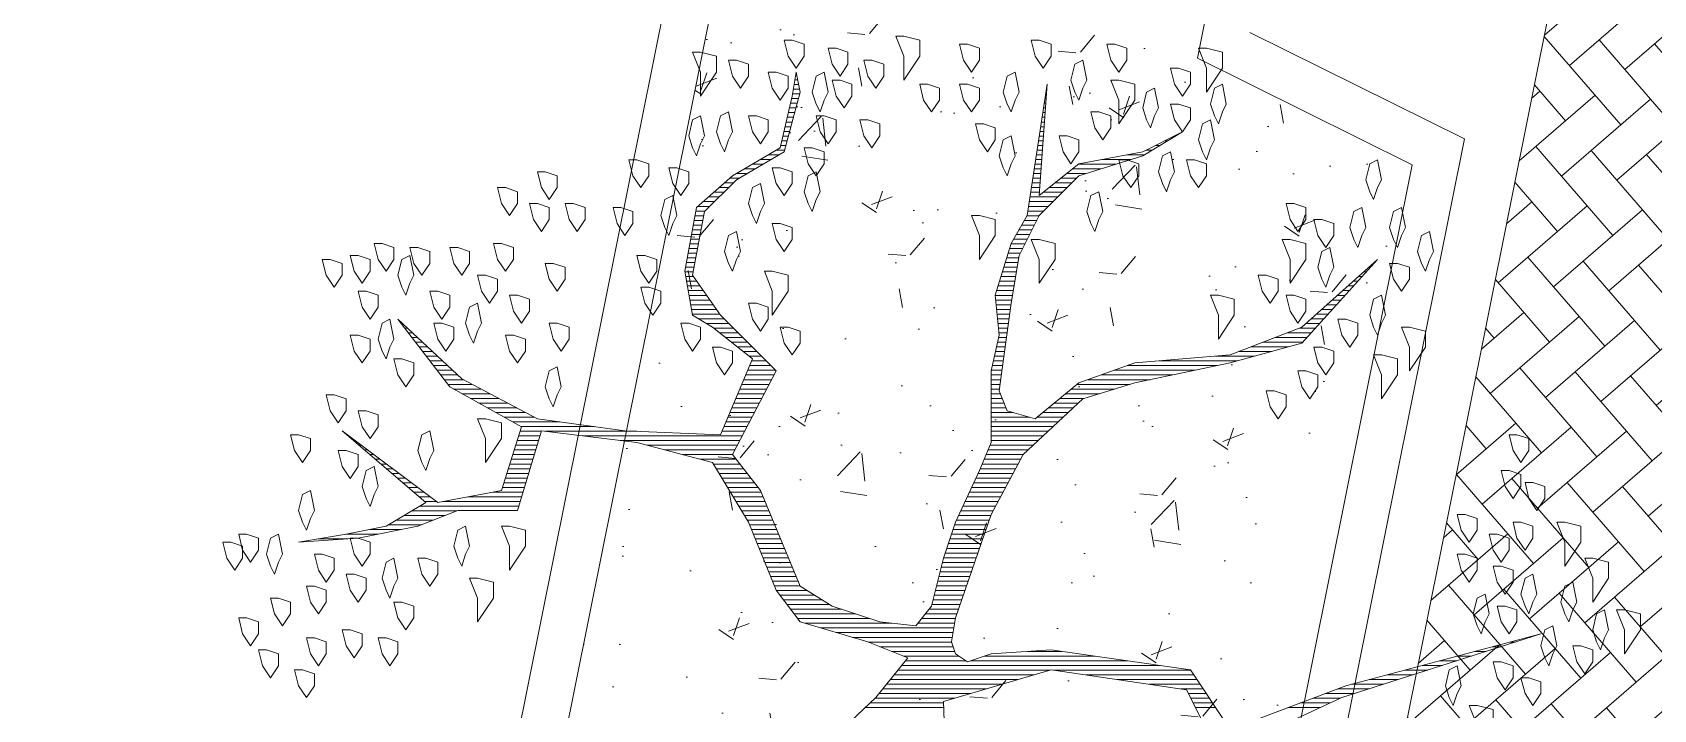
# Model space of a CAD drawing. Header units: metres. Extents: x 12093 to 20303, y 514 to 1412.
# Drawn here: x 19828.246 to 19832.446, y 710.165 to 711.918 of the extents above; entities that cross this region are included whole.
import ezdxf

# ---------------------------------------------------------------- set-up
doc = ezdxf.new("R2010")
doc.units = ezdxf.units.M
doc.layers.get('0').update_dxf_attribs({"lineweight": 13})
for name, color, linetype, lineweight in [('0-JARDI', 72, 'Continuous', 13), ('ARBOLES', 52, 'Continuous', 13), ('grass', 64, 'Continuous', 13), ('MANZANAS-ORIGINALES', 147, 'Continuous', 9), ('text.-piso', 35, 'Continuous', 5), ('VEREDAS', 251, 'Continuous', 18)]:
    doc.layers.add(name, color=color, linetype=linetype, lineweight=lineweight)
pattern_1 = [(50, (0, 0), (0.546554007, -0.047817257), [0.05715, -0.62865]), (355, (0, 0), (-0.105728478, 0.573169929), [0.04572, -0.50292]), (100.451, (0.04555, -0.004), (0.440827505, 0.525350063), [0.04857, -0.53427]), (46.1842, (0, 0.1524), (0.813237123, -0.126126984), [0.085725, -0.942975]), (96.6356, (0.0678, 0.1419), (0.712212703, 0.742276668), [0.072855, -0.801405]), (351.184, (0, 0.1524), (0.712213817, 0.742275354), [0.06858, -0.75438]), (21, (0.0762, 0.1143), (0.45484464, -0.306796556), [0.05715, -0.62865]), (326, (0.0762, 0.1143), (0.185406085, 0.552563898), [0.04572, -0.50292]), (71.4514, (0.1141, 0.08873), (0.640249472, 0.245768573), [0.04857, -0.53427]), (37.5, (0, 0), (0.0092658098, 0.2536651166), [0, -0.496824, 0, -0.51054, 0, -0.504825]), (7.5, (0, 0), (0.2004589875, 0.3005417245), [0, -0.291084, 0, -0.485394, 0, -0.192405]), (327.5, (-0.16993, 0), (0.4067717855, -0.017186232), [0, -0.1905, 0, -0.59436, 0, -0.78867]), (317.5, (-0.24613, 0), (0.444387544, 0.076279473), [0, -0.24765, 0, -0.394716, 0, -0.56007])]

# ---------------------------------------------------------------- blocks, each defined once
blk = doc.blocks.new('*X7')
at = {"color": 0}
for p, q in [((16.8781, 16.59), (16.9423, 16.59)), ((16.8996, 16.6), (16.9686, 16.6)), ((17.1231, 16.6), (17.1663, 16.6)), ((17.1297, 16.59), (17.1713, 16.59)), ((17.7037, 16.6), (17.8712, 16.6)), ((17.7041, 16.59), (17.8606, 16.59)), ((16.764, 16.55), (16.8332, 16.55)), ((16.7953, 16.56), (16.8632, 16.56)), ((16.8265, 16.57), (16.8895, 16.57)), ((16.8565, 16.58), (16.9159, 16.58)), ((17.1364, 16.58), (17.1763, 16.58)), ((17.1431, 16.57), (17.1813, 16.57)), ((17.1497, 16.56), (17.1971, 16.56)), ((17.1564, 16.55), (17.2651, 16.55)), ((17.5785, 16.55), (17.8258, 16.55)), ((17.6123, 16.56), (17.8338, 16.56)), ((17.646, 16.57), (17.8418, 16.57)), ((17.6798, 16.58), (17.8501, 16.58)), ((16.6703, 16.52), (16.7201, 16.52)), ((16.7015, 16.53), (16.7578, 16.53)), ((16.7328, 16.54), (16.7955, 16.54)), ((17.163, 16.54), (17.3331, 16.54)), ((17.1697, 16.53), (17.401, 16.53)), ((17.1764, 16.52), (17.469, 16.52)), ((17.4773, 16.52), (17.8018, 16.52)), ((17.511, 16.53), (17.8098, 16.53)), ((17.5448, 16.54), (17.8178, 16.54)), ((16.5453, 16.48), (16.5693, 16.48)), ((16.5765, 16.49), (16.607, 16.49)), ((16.6078, 16.5), (16.6447, 16.5)), ((16.639, 16.51), (16.6824, 16.51)), ((17.2412, 16.51), (17.7938, 16.51)), ((17.3112, 16.5), (17.6466, 16.5)), ((17.3812, 16.49), (17.6166, 16.49)), ((17.4512, 16.48), (17.5245, 16.48)), ((17.6564, 16.5), (17.7858, 16.5)), ((17.6714, 16.49), (17.7899, 16.49)), ((17.6804, 16.48), (17.8149, 16.48)), ((16.4515, 16.45), (16.4563, 16.45)), ((16.4828, 16.46), (16.494, 16.46)), ((16.514, 16.47), (16.5317, 16.47)), ((17.6837, 16.47), (17.8399, 16.47)), ((17.6855, 16.45), (17.8986, 16.45)), ((17.687, 16.46), (17.8649, 16.46)), ((17.6789, 16.41), (17.7512, 16.41)), ((17.6805, 16.42), (17.7592, 16.42)), ((17.6822, 16.43), (17.9666, 16.43)), ((17.6839, 16.44), (17.9326, 16.44)), ((17.8145, 16.42), (18.0006, 16.42)), ((17.8617, 16.41), (18.0157, 16.41)), ((17.6687, 16.38), (17.7289, 16.38)), ((17.6722, 16.39), (17.7352, 16.39)), ((17.6757, 16.4), (17.7432, 16.4)), ((17.8916, 16.4), (18.0232, 16.4)), ((17.9216, 16.39), (18.0307, 16.39)), ((17.9473, 16.38), (18.0382, 16.38)), ((17.6549, 16.34), (17.7189, 16.34)), ((17.6584, 16.35), (17.7214, 16.35)), ((17.6618, 16.36), (17.7239, 16.36)), ((17.6653, 16.37), (17.7264, 16.37)), ((17.9633, 16.37), (18.0457, 16.37)), ((17.9793, 16.36), (18.0532, 16.36)), ((17.9953, 16.35), (18.0607, 16.35)), ((18.0106, 16.34), (18.0651, 16.34)), ((17.6445, 16.31), (17.7114, 16.31)), ((17.648, 16.32), (17.7139, 16.32)), ((17.6514, 16.33), (17.7164, 16.33)), ((18.0147, 16.33), (18.0692, 16.33)), ((18.0189, 16.32), (18.0733, 16.32)), ((18.0231, 16.31), (18.0774, 16.31)), ((17.6341, 16.28), (17.7038, 16.28)), ((17.6376, 16.29), (17.7064, 16.29)), ((17.6411, 16.3), (17.7089, 16.3)), ((18.0272, 16.3), (18.0816, 16.3)), ((18.0314, 16.29), (18.0857, 16.29)), ((18.0356, 16.28), (18.0898, 16.28)), ((17.6203, 16.24), (17.6905, 16.24)), ((17.6237, 16.25), (17.6938, 16.25)), ((17.6272, 16.26), (17.6971, 16.26)), ((17.6307, 16.27), (17.7005, 16.27)), ((18.0397, 16.27), (18.0939, 16.27)), ((18.0439, 16.26), (18.098, 16.26)), ((18.0481, 16.25), (18.1021, 16.25)), ((18.0522, 16.24), (18.1063, 16.24)), ((18.9759, 16.24), (19.0395, 16.24)), ((17.6099, 16.21), (17.6805, 16.21)), ((17.6134, 16.22), (17.6838, 16.22)), ((17.6168, 16.23), (17.6871, 16.23)), ((18.0564, 16.23), (18.1104, 16.23)), ((18.0606, 16.22), (18.1145, 16.22)), ((18.0647, 16.21), (18.1186, 16.21)), ((18.8191, 16.21), (18.8896, 16.21)), ((18.8615, 16.22), (18.9295, 16.22)), ((18.9115, 16.23), (18.9795, 16.23)), ((17.5928, 16.17), (17.6627, 16.17)), ((17.5981, 16.18), (17.6673, 16.18)), ((17.603, 16.19), (17.6719, 16.19)), ((17.6064, 16.2), (17.6766, 16.2)), ((18.0689, 16.2), (18.1236, 16.2)), ((18.0731, 16.19), (18.1296, 16.19)), ((18.0772, 16.18), (18.1356, 16.18)), ((18.0814, 16.17), (18.1416, 16.17)), ((18.6114, 16.17), (18.823, 16.17)), ((18.7441, 16.18), (18.8396, 16.18)), ((18.7691, 16.19), (18.8563, 16.19)), ((18.7941, 16.2), (18.873, 16.2)), ((17.5768, 16.14), (17.6489, 16.14)), ((17.5821, 16.15), (17.6535, 16.15)), ((17.5874, 16.16), (17.6581, 16.16)), ((18.0856, 16.16), (18.1476, 16.16)), ((18.0897, 16.15), (18.1536, 16.15)), ((18.0939, 16.14), (18.1596, 16.14)), ((18.6024, 16.14), (18.6667, 16.14)), ((18.6054, 16.15), (18.7201, 16.15)), ((18.6084, 16.16), (18.7734, 16.16)), ((18.7869, 16.16), (18.812, 16.16)), ((18.8002, 16.15), (18.8237, 16.15)), ((18.8135, 16.14), (18.8354, 16.14)), ((17.5554, 16.1), (17.6304, 16.1)), ((17.5608, 16.11), (17.635, 16.11)), ((17.5661, 16.12), (17.6396, 16.12)), ((17.5714, 16.13), (17.6443, 16.13)), ((18.1004, 16.13), (18.1656, 16.13)), ((18.1082, 16.12), (18.1716, 16.12)), ((18.116, 16.11), (18.1776, 16.11)), ((18.1237, 16.1), (18.1836, 16.1)), ((18.5904, 16.1), (18.6367, 16.1)), ((18.5934, 16.11), (18.6398, 16.11)), ((18.5964, 16.12), (18.6429, 16.12)), ((18.5994, 16.13), (18.6461, 16.13)), ((18.8269, 16.13), (18.847, 16.13)), ((18.8402, 16.12), (18.8587, 16.12)), ((18.8535, 16.11), (18.8704, 16.11)), ((18.8669, 16.1), (18.882, 16.1)), ((17.5394, 16.07), (17.6174, 16.07)), ((17.5448, 16.08), (17.6216, 16.08)), ((17.5501, 16.09), (17.6259, 16.09)), ((18.1315, 16.09), (18.1896, 16.09)), ((18.1393, 16.08), (18.1956, 16.08)), ((18.1471, 16.07), (18.2239, 16.07)), ((18.5814, 16.07), (18.6273, 16.07)), ((18.5844, 16.08), (18.6304, 16.08)), ((18.5874, 16.09), (18.6336, 16.09)), ((18.8802, 16.09), (18.8937, 16.09)), ((18.8935, 16.08), (18.9054, 16.08)), ((18.9069, 16.07), (18.917, 16.07)), ((17.502, 16.03), (17.6021, 16.03)), ((17.5127, 16.04), (17.6045, 16.04)), ((17.5234, 16.05), (17.6088, 16.05)), ((17.5341, 16.06), (17.6131, 16.06)), ((18.1392, 16.03), (18.3946, 16.03)), ((18.1444, 16.04), (18.3379, 16.04)), ((18.1497, 16.05), (18.2999, 16.05)), ((18.1549, 16.06), (18.2619, 16.06)), ((18.5694, 16.03), (18.6148, 16.03)), ((18.5724, 16.04), (18.6179, 16.04)), ((18.5754, 16.05), (18.6211, 16.05)), ((18.5784, 16.06), (18.6242, 16.06)), ((18.9202, 16.06), (18.9287, 16.06)), ((18.9335, 16.05), (18.9404, 16.05)), ((18.9469, 16.04), (18.952, 16.04)), ((18.9602, 16.03), (18.9637, 16.03)), ((17.4698, 16), (17.6021, 16)), ((17.4806, 16.01), (17.6021, 16.01)), ((17.4913, 16.02), (17.6021, 16.02)), ((18.1235, 16), (18.173, 16)), ((18.1287, 16.01), (18.1773, 16.01)), ((18.1339, 16.02), (18.4746, 16.02)), ((18.3591, 16.01), (18.5546, 16.01)), ((18.4501, 16), (18.6064, 16)), ((18.5634, 16.01), (18.6086, 16.01)), ((18.5664, 16.02), (18.6117, 16.02)), ((18.9735, 16.02), (18.9754, 16.02)), ((18.9869, 16.01), (18.987, 16.01)), ((17.427, 15.96), (17.4799, 15.96)), ((17.4377, 15.97), (17.4922, 15.97)), ((17.4484, 15.98), (17.5044, 15.98)), ((17.4591, 15.99), (17.6021, 15.99)), ((17.5206, 15.98), (17.6021, 15.98)), ((17.5556, 15.97), (17.6021, 15.97)), ((17.5707, 15.96), (17.6021, 15.96)), ((18.1025, 15.96), (18.1562, 15.96)), ((18.1077, 15.97), (18.1604, 15.97)), ((18.113, 15.98), (18.1646, 15.98)), ((18.1182, 15.99), (18.1688, 15.99)), ((18.5234, 15.99), (18.6244, 15.99)), ((18.5781, 15.98), (18.6424, 15.98)), ((18.5971, 15.97), (18.6604, 15.97)), ((18.6161, 15.96), (18.6784, 15.96)), ((17.3711, 15.93), (17.4433, 15.93)), ((17.4036, 15.94), (17.4555, 15.94)), ((17.4163, 15.95), (17.4677, 15.95)), ((17.5747, 15.95), (17.6021, 15.95)), ((17.5787, 15.94), (17.6021, 15.94)), ((17.5827, 15.93), (17.6021, 15.93)), ((18.0868, 15.93), (18.1436, 15.93)), ((18.092, 15.94), (18.1478, 15.94)), ((18.0973, 15.95), (18.152, 15.95)), ((18.6351, 15.95), (18.6964, 15.95)), ((18.6541, 15.94), (18.7144, 15.94)), ((18.6731, 15.93), (18.7324, 15.93)), ((17.2149, 15.89), (17.3677, 15.89)), ((17.2629, 15.9), (17.3957, 15.9)), ((17.3061, 15.91), (17.4188, 15.91)), ((17.3386, 15.92), (17.431, 15.92)), ((17.5805, 15.89), (17.6021, 15.89)), ((17.5819, 15.9), (17.6021, 15.9)), ((17.5832, 15.91), (17.6021, 15.91)), ((17.5846, 15.92), (17.6021, 15.92)), ((18.0658, 15.89), (18.1267, 15.89)), ((18.0711, 15.9), (18.1309, 15.9)), ((18.0763, 15.91), (18.1351, 15.91)), ((18.0816, 15.92), (18.1394, 15.92)), ((18.6921, 15.92), (18.7504, 15.92)), ((18.7111, 15.91), (18.7628, 15.91)), ((18.7301, 15.9), (18.7704, 15.9)), ((18.7421, 15.89), (18.7781, 15.89)), ((17.0761, 15.86), (17.2435, 15.86)), ((17.1189, 15.87), (17.3117, 15.87)), ((17.1669, 15.88), (17.3397, 15.88)), ((17.5764, 15.86), (17.5974, 15.86)), ((17.5778, 15.87), (17.5996, 15.87)), ((17.5791, 15.88), (17.6018, 15.88)), ((18.0627, 15.88), (18.1225, 15.88)), ((18.0727, 15.87), (18.1183, 15.87)), ((18.0827, 15.86), (18.1141, 15.86)), ((18.7528, 15.88), (18.7857, 15.88)), ((18.7634, 15.87), (18.7934, 15.87)), ((18.7741, 15.86), (18.801, 15.86)), ((16.9681, 15.83), (17.0472, 15.83)), ((17.0041, 15.84), (17.0729, 15.84)), ((17.0401, 15.85), (17.1235, 15.85)), ((17.5723, 15.83), (17.5907, 15.83)), ((17.5737, 15.84), (17.5929, 15.84)), ((17.575, 15.85), (17.5951, 15.85)), ((18.0927, 15.85), (18.1197, 15.85)), ((18.1027, 15.84), (18.1322, 15.84)), ((18.1127, 15.83), (18.1447, 15.83)), ((18.7848, 15.85), (18.8087, 15.85)), ((18.7954, 15.84), (18.8163, 15.84)), ((18.8061, 15.83), (18.824, 15.83)), ((16.91, 15.79), (16.9444, 15.79)), ((16.919, 15.8), (16.9701, 15.8)), ((16.9281, 15.81), (16.9958, 15.81)), ((16.9371, 15.82), (17.0215, 15.82)), ((17.5669, 15.79), (17.5866, 15.79)), ((17.5682, 15.8), (17.5856, 15.8)), ((17.5696, 15.81), (17.5863, 15.81)), ((17.5709, 15.82), (17.5885, 15.82)), ((18.1227, 15.82), (18.1572, 15.82)), ((18.1327, 15.81), (18.1697, 15.81)), ((18.1427, 15.8), (18.1822, 15.8)), ((18.1527, 15.79), (18.1947, 15.79)), ((18.8168, 15.82), (18.8316, 15.82)), ((18.8274, 15.81), (18.8393, 15.81)), ((18.8381, 15.8), (18.8469, 15.8)), ((18.8488, 15.79), (18.8545, 15.79)), ((16.8829, 15.76), (16.9077, 15.76)), ((16.8919, 15.77), (16.9189, 15.77)), ((16.9009, 15.78), (16.9301, 15.78)), ((17.5628, 15.76), (17.5896, 15.76)), ((17.5641, 15.77), (17.5886, 15.77)), ((17.5655, 15.78), (17.5876, 15.78)), ((18.1627, 15.78), (18.2105, 15.78)), ((18.1727, 15.77), (18.2271, 15.77)), ((18.182, 15.76), (18.2403, 15.76)), ((18.8594, 15.78), (18.8622, 15.78)), ((16.8467, 15.72), (16.863, 15.72)), ((16.8557, 15.73), (16.8742, 15.73)), ((16.8648, 15.74), (16.8853, 15.74)), ((16.8738, 15.75), (16.8965, 15.75)), ((17.5568, 15.72), (17.5936, 15.72)), ((17.5585, 15.73), (17.5926, 15.73)), ((17.56, 15.74), (17.5916, 15.74)), ((17.5614, 15.75), (17.5906, 15.75)), ((18.189, 15.75), (18.2422, 15.75)), ((18.196, 15.74), (18.244, 15.74)), ((18.203, 15.73), (18.2458, 15.73)), ((18.21, 15.72), (18.2476, 15.72)), ((16.8195, 15.69), (16.8295, 15.69)), ((16.8286, 15.7), (16.8406, 15.7)), ((16.8376, 15.71), (16.8518, 15.71)), ((17.5518, 15.69), (17.5844, 15.69)), ((17.5535, 15.7), (17.5875, 15.7)), ((17.5551, 15.71), (17.5906, 15.71)), ((18.217, 15.71), (18.2494, 15.71)), ((18.224, 15.7), (18.2512, 15.7)), ((18.231, 15.69), (18.2531, 15.69)), ((16.7833, 15.65), (16.7848, 15.65)), ((16.7924, 15.66), (16.7959, 15.66)), ((16.8014, 15.67), (16.8071, 15.67)), ((16.8105, 15.68), (16.8183, 15.68)), ((17.5451, 15.65), (17.5721, 15.65)), ((17.5468, 15.66), (17.5752, 15.66)), ((17.5485, 15.67), (17.5783, 15.67)), ((17.5501, 15.68), (17.5814, 15.68)), ((18.2348, 15.65), (18.2534, 15.65)), ((18.2367, 15.66), (18.2553, 15.66)), ((18.238, 15.68), (18.2549, 15.68)), ((18.2385, 15.67), (18.2567, 15.67)), ((17.5352, 15.62), (17.5629, 15.62)), ((17.5402, 15.63), (17.566, 15.63)), ((17.5435, 15.64), (17.5691, 15.64)), ((18.2292, 15.62), (18.2478, 15.62)), ((18.231, 15.63), (18.2497, 15.63)), ((18.2329, 15.64), (18.2515, 15.64)), ((17.5152, 15.58), (17.5429, 15.58)), ((17.5202, 15.59), (17.5486, 15.59)), ((17.5252, 15.6), (17.5543, 15.6)), ((17.5302, 15.61), (17.5598, 15.61)), ((18.2217, 15.58), (18.2403, 15.58)), ((18.2235, 15.59), (18.2422, 15.59)), ((18.2254, 15.6), (18.244, 15.6)), ((18.2273, 15.61), (18.2459, 15.61)), ((17.5002, 15.55), (17.5257, 15.55)), ((17.5052, 15.56), (17.5315, 15.56)), ((17.5102, 15.57), (17.5372, 15.57)), ((18.216, 15.55), (18.2347, 15.55)), ((18.2179, 15.56), (18.2365, 15.56)), ((18.2198, 15.57), (18.2384, 15.57)), ((17.4603, 15.51), (17.5196, 15.51)), ((17.4703, 15.52), (17.5211, 15.52)), ((17.4803, 15.53), (17.5226, 15.53)), ((17.4903, 15.54), (17.5241, 15.54)), ((18.1832, 15.51), (18.2059, 15.51)), ((18.1932, 15.52), (18.2171, 15.52)), ((18.2032, 15.53), (18.2284, 15.53)), ((18.2132, 15.54), (18.2328, 15.54)), ((17.4303, 15.48), (17.4661, 15.48)), ((17.4403, 15.49), (17.4786, 15.49)), ((17.4503, 15.5), (17.4911, 15.5)), ((17.4981, 15.48), (17.515, 15.48)), ((17.4988, 15.49), (17.5165, 15.49)), ((17.4996, 15.5), (17.5181, 15.5)), ((18.1532, 15.48), (18.1721, 15.48)), ((18.1632, 15.49), (18.1834, 15.49)), ((18.1732, 15.5), (18.1946, 15.5)), ((17.336, 15.44), (17.4161, 15.44)), ((17.368, 15.45), (17.4286, 15.45)), ((17.4, 15.46), (17.4411, 15.46)), ((17.4203, 15.47), (17.4536, 15.47)), ((17.4953, 15.44), (17.509, 15.44)), ((17.496, 15.45), (17.5105, 15.45)), ((17.4967, 15.46), (17.512, 15.46)), ((17.4974, 15.47), (17.5135, 15.47)), ((18.0895, 15.44), (18.1126, 15.44)), ((18.1066, 15.45), (18.1297, 15.45)), ((18.1238, 15.46), (18.1468, 15.46)), ((18.1409, 15.47), (18.1609, 15.47)), ((17.2587, 15.41), (17.2717, 15.41)), ((17.2754, 15.42), (17.3128, 15.42)), ((17.304, 15.43), (17.3661, 15.43)), ((17.4931, 15.41), (17.5044, 15.41)), ((17.4938, 15.42), (17.5059, 15.42)), ((17.4946, 15.43), (17.5074, 15.43)), ((18.0433, 15.41), (18.0611, 15.41)), ((18.0552, 15.42), (18.0783, 15.42)), ((18.0723, 15.43), (18.0954, 15.43)), ((17.2087, 15.38), (17.2117, 15.38)), ((17.2254, 15.39), (17.2317, 15.39)), ((17.242, 15.4), (17.2517, 15.4)), ((17.491, 15.38), (17.4999, 15.38)), ((17.4917, 15.39), (17.5014, 15.39)), ((17.4924, 15.4), (17.5029, 15.4)), ((18.0353, 15.38), (18.047, 15.38)), ((18.038, 15.39), (18.0493, 15.39)), ((18.0407, 15.4), (18.0516, 15.4)), ((17.4881, 15.34), (17.4938, 15.34)), ((17.4888, 15.35), (17.4953, 15.35)), ((17.4896, 15.36), (17.4968, 15.36)), ((17.4903, 15.37), (17.4984, 15.37)), ((18.0247, 15.34), (18.0378, 15.34)), ((18.0273, 15.35), (18.0401, 15.35)), ((18.03, 15.36), (18.0424, 15.36)), ((18.0327, 15.37), (18.0447, 15.37)), ((17.486, 15.31), (17.4893, 15.31)), ((17.4867, 15.32), (17.4908, 15.32)), ((17.4874, 15.33), (17.4923, 15.33)), ((18.0167, 15.31), (18.0309, 15.31)), ((18.0193, 15.32), (18.0332, 15.32)), ((18.022, 15.33), (18.0355, 15.33)), ((17.4831, 15.27), (17.4832, 15.27)), ((17.4838, 15.28), (17.4847, 15.28)), ((17.4846, 15.29), (17.4862, 15.29)), ((17.4853, 15.3), (17.4877, 15.3)), ((18.0113, 15.29), (18.0265, 15.29)), ((18.0115, 15.28), (18.0249, 15.28)), ((18.0135, 15.27), (18.0232, 15.27)), ((18.014, 15.3), (18.0286, 15.3)), ((18.0155, 15.26), (18.0215, 15.26)), ((18.0175, 15.25), (18.0199, 15.25))]:
    blk.add_line(p, q, dxfattribs=at)
blk = doc.blocks.new('ARBUSTO6')
at = {"layer": 'ARBOLES', "color": 7}
for points in [[(-0.0473, 0.3354), (-0.0388, 0.0803), (-0.2684, 0.0122), (-0.5575, 0.0548), (-0.6256, 0.1908)], [(-0.6511, 0.1823), (-0.8892, 0.0718), (-1.3144, -0.0643), (-0.8977, 0.0463), (-0.6511, 0.1398), (-0.566, 0.0122), (-0.2684, -0.0303), (-0.1408, -0.0218), (-0.0898, -0.0048), (-0.0643, -0.0218), (-0.0558, -0.0473), (-0.0643, -0.0983), (-0.1408, -0.3194), (-0.2089, -0.447), (-0.3364, -0.566), (-0.447, -0.6001), (-0.6511, -0.6426), (-0.8041, -0.6851), (-0.9657, -0.8637), (-0.8041, -0.7191), (-0.6511, -0.6596), (-0.447, -0.6426), (-0.3279, -0.6001), (-0.2344, -0.5235), (-0.1748, -0.5405), (-0.1578, -0.583), (-0.1833, -0.7701), (-0.2004, -0.8722), (-0.2429, -0.9572), (-0.3279, -1.0423), (-0.464, -1.0848), (-0.549, -1.1358), (-0.464, -1.0933), (-0.3279, -1.0678), (-0.2429, -0.9997), (-0.2599, -1.2379), (-0.2174, -0.9572), (-0.1833, -0.8977), (-0.1493, -0.7871), (-0.1578, -0.7021), (-0.1408, -0.6256), (-0.1408, -0.5405), (-0.1408, -0.4725), (-0.1153, -0.413), (-0.0643, -0.3024), (-0.0388, -0.2259), (-0.0133, -0.1238), (0.0207, -0.0813), (0.0973, -0.0898), (0.1993, -0.1238), (0.2674, -0.1663), (0.3524, -0.3704), (0.4119, -0.447), (0.3184, -0.6256), (0.4374, -0.7446), (0.497, -0.8297), (0.4715, -0.9657), (0.4034, -1.0338), (0.3014, -1.0933), (0.2674, -1.2209), (0.2759, -1.2634), (0.2844, -1.2123), (0.3099, -1.1018), (0.4119, -1.0423), (0.4885, -0.9742), (0.514, -0.8382), (0.497, -0.7446), (0.4544, -0.7191), (0.3694, -0.6511), (0.4374, -0.4895), (0.6415, -0.498), (0.8286, -0.5235), (0.9902, -0.6086), (1.1263, -0.7361), (1.0157, -0.5915), (0.8626, -0.5065), (0.9052, -0.3704), (1.0412, -0.3449), (1.2453, -0.498), (1.0667, -0.3449), (1.1518, -0.2939), (1.2368, -0.2769), (1.3389, -0.2599), (1.2113, -0.2684), (1.0837, -0.2939), (0.9987, -0.3279), (0.8711, -0.3279), (0.8201, -0.498), (0.616, -0.4725), (0.4544, -0.43), (0.3779, -0.3024), (0.3184, -0.1578), (0.2674, -0.0898), (0.1228, -0.0473), (0.0378, -0.0133), (0.1058, 0.0718), (0.2674, 0.2248)]]:
    blk.add_lwpolyline(points, dxfattribs=at)
at = {"layer": 'ARBOLES'}
for points in [[(-1.1783, 0.0888), (-1.2123, 0.0973), (-1.2123, 0.1313), (-1.1783, 0.1823), (-1.1783, 0.1313), (-1.1613, 0.0888)], [(-1.2889, 0.0292), (-1.3144, 0.0378), (-1.3144, 0.0633), (-1.2974, 0.0888), (-1.2804, 0.0633), (-1.2718, 0.0292)], [(-1.1358, 0.0633), (-1.1443, 0.0463), (-1.1358, 0.0037), (-1.1188, 0.0122), (-1.1103, 0.0463), (-1.1188, 0.0718), (-1.1273, 0.0888)], [(1.3304, 0.0122), (1.3048, 0.0207), (1.3048, 0.0463), (1.3218, 0.0718), (1.3389, 0.0463), (1.3474, 0.0122)], [(-1.2293, -0.0048), (-1.2548, 0.0037), (-1.2548, 0.0292), (-1.2378, 0.0548), (-1.2208, 0.0292), (-1.2123, -0.0048)], [(-1.3994, -0.0388), (-1.4249, -0.0303), (-1.4249, -0.0048), (-1.4079, 0.0207), (-1.3909, -0.0048), (-1.3824, -0.0388)], [(-1.3399, -0.0218), (-1.3484, -0.0388), (-1.3399, -0.0813), (-1.3229, -0.0728), (-1.3144, -0.0388), (-1.3229, -0.0133), (-1.3314, 0.0037)], [(1.1518, -0.0558), (1.1263, -0.0473), (1.1263, -0.0218), (1.1433, 0.0037), (1.1603, -0.0218), (1.1688, -0.0558)], [(1.3048, -0.0558), (1.2793, -0.0473), (1.2793, -0.0218), (1.2963, 0.0037), (1.3133, -0.0218), (1.3218, -0.0558)], [(1.4069, -0.0303), (1.3814, -0.0218), (1.3814, 0.0037), (1.3984, 0.0292), (1.4154, 0.0037), (1.4239, -0.0303)], [(-1.493, -0.1153), (-1.527, -0.1068), (-1.527, -0.0728), (-1.493, -0.0218), (-1.493, -0.0728), (-1.4759, -0.1153)], [(-1.4504, -0.0558), (-1.4589, -0.0728), (-1.4504, -0.1153), (-1.4334, -0.1068), (-1.4249, -0.0728), (-1.4334, -0.0473), (-1.4419, -0.0303)], [(1.2283, -0.0728), (1.2028, -0.0643), (1.2028, -0.0388), (1.2198, -0.0133), (1.2368, -0.0388), (1.2453, -0.0728)], [(-1.2378, -0.1238), (-1.2633, -0.1153), (-1.2633, -0.0898), (-1.2463, -0.0643), (-1.2293, -0.0898), (-1.2208, -0.1238)], [(-1.1953, -0.0898), (-1.2038, -0.1068), (-1.1953, -0.1493), (-1.1783, -0.1408), (-1.1698, -0.1068), (-1.1783, -0.0813), (-1.1868, -0.0643)], [(1.4494, -0.0983), (1.4239, -0.0898), (1.4239, -0.0643), (1.4409, -0.0388), (1.4579, -0.0643), (1.4664, -0.0983)], [(-1.3824, -0.1153), (-1.3909, -0.1323), (-1.3824, -0.1748), (-1.3654, -0.1663), (-1.3569, -0.1323), (-1.3654, -0.1068), (-1.3739, -0.0898)], [(0.9562, -0.1834), (0.9222, -0.1748), (0.9222, -0.1408), (0.9562, -0.0898), (0.9562, -0.1408), (0.9732, -0.1834)], [(1.1178, -0.1323), (1.0922, -0.1238), (1.0922, -0.0983), (1.1092, -0.0728), (1.1263, -0.0983), (1.1348, -0.1323)], [(1.3814, -0.1408), (1.3559, -0.1323), (1.3559, -0.1068), (1.3729, -0.0813), (1.3899, -0.1068), (1.3984, -0.1408)], [(-1.4249, -0.2259), (-1.4589, -0.2174), (-1.4589, -0.1834), (-1.4249, -0.1323), (-1.4249, -0.1834), (-1.4079, -0.2259)], [(-1.2974, -0.1323), (-1.3059, -0.1493), (-1.2974, -0.1919), (-1.2804, -0.1834), (-1.2718, -0.1493), (-1.2804, -0.1238), (-1.2889, -0.1068)], [(1.2198, -0.1919), (1.1943, -0.1834), (1.1943, -0.1578), (1.2113, -0.1323), (1.2283, -0.1578), (1.2368, -0.1919)], [(1.3048, -0.1663), (1.2793, -0.1578), (1.2793, -0.1323), (1.2963, -0.1068), (1.3133, -0.1323), (1.3218, -0.1663)], [(-1.2293, -0.2089), (-1.2548, -0.2004), (-1.2548, -0.1748), (-1.2378, -0.1493), (-1.2208, -0.1748), (-1.2123, -0.2089)], [(1.0667, -0.2259), (1.0412, -0.2174), (1.0412, -0.1919), (1.0582, -0.1663), (1.0752, -0.1919), (1.0837, -0.2259)], [(1.1348, -0.1663), (1.1263, -0.1834), (1.1348, -0.2259), (1.1518, -0.2174), (1.1603, -0.1834), (1.1518, -0.1578), (1.1433, -0.1408)], [(-1.1528, -0.2344), (-1.1783, -0.2259), (-1.1783, -0.2004), (-1.1613, -0.1748), (-1.1443, -0.2004), (-1.1358, -0.2344)], [(0.8881, -0.2939), (0.8541, -0.2854), (0.8541, -0.2514), (0.8881, -0.2004), (0.8881, -0.2514), (0.9052, -0.2939)], [(1.2878, -0.2344), (1.2623, -0.2259), (1.2623, -0.2004), (1.2793, -0.1748), (1.2963, -0.2004), (1.3048, -0.2344)], [(1.3814, -0.2174), (1.3729, -0.2344), (1.3814, -0.2769), (1.3984, -0.2684), (1.4069, -0.2344), (1.3984, -0.2089), (1.3899, -0.1919)], [(1.4834, -0.2599), (1.4579, -0.2514), (1.4579, -0.2259), (1.4749, -0.2004), (1.4919, -0.2259), (1.5004, -0.2599)], [(-1.3654, -0.3024), (-1.3994, -0.2939), (-1.3994, -0.2599), (-1.3654, -0.2089), (-1.3654, -0.2599), (-1.3484, -0.3024)], [(-1.2208, -0.2769), (-1.2463, -0.2684), (-1.2463, -0.2429), (-1.2293, -0.2174), (-1.2123, -0.2429), (-1.2038, -0.2769)], [(0.9817, -0.2344), (0.9732, -0.2514), (0.9817, -0.2939), (0.9987, -0.2854), (1.0072, -0.2514), (0.9987, -0.2259), (0.9902, -0.2089)], [(1.2113, -0.2684), (1.1858, -0.2599), (1.1858, -0.2344), (1.2028, -0.2089), (1.2198, -0.2344), (1.2283, -0.2684)], [(1.4494, -0.2769), (1.4239, -0.2684), (1.4239, -0.2429), (1.4409, -0.2174), (1.4579, -0.2429), (1.4664, -0.2769)], [(-1.2718, -0.3024), (-1.2974, -0.2939), (-1.2974, -0.2684), (-1.2804, -0.2429), (-1.2633, -0.2684), (-1.2548, -0.3024)], [(-1.1528, -0.3194), (-1.1783, -0.3109), (-1.1783, -0.2854), (-1.1613, -0.2599), (-1.1443, -0.2854), (-1.1358, -0.3194)], [(1.3133, -0.3109), (1.3048, -0.3279), (1.3133, -0.3704), (1.3304, -0.3619), (1.3389, -0.3279), (1.3304, -0.3024), (1.3218, -0.2854)], [(-1.2974, -0.3875), (-1.3229, -0.3789), (-1.3229, -0.3534), (-1.3059, -0.3279), (-1.2889, -0.3534), (-1.2804, -0.3875)], [(1.1773, -0.3619), (1.1688, -0.3789), (1.1773, -0.4215), (1.1943, -0.413), (1.2028, -0.3789), (1.1943, -0.3534), (1.1858, -0.3364)], [(-1.2463, -0.413), (-1.2718, -0.4045), (-1.2718, -0.3789), (-1.2548, -0.3534), (-1.2378, -0.3789), (-1.2293, -0.413)], [(1.0582, -0.4385), (1.0497, -0.4555), (1.0582, -0.498), (1.0752, -0.4895), (1.0837, -0.4555), (1.0752, -0.43), (1.0667, -0.413)], [(1.2368, -0.4555), (1.2113, -0.447), (1.2113, -0.4215), (1.2283, -0.396), (1.2453, -0.4215), (1.2538, -0.4555)], [(-1.2633, -0.4895), (-1.2889, -0.481), (-1.2889, -0.4555), (-1.2718, -0.43), (-1.2548, -0.4555), (-1.2463, -0.4895)], [(0.9392, -0.5235), (0.9052, -0.515), (0.9052, -0.481), (0.9392, -0.43), (0.9392, -0.481), (0.9562, -0.5235)], [(1.3389, -0.4895), (1.3133, -0.481), (1.3133, -0.4555), (1.3304, -0.43), (1.3474, -0.4555), (1.3559, -0.4895)], [(1.1943, -0.5405), (1.1688, -0.532), (1.1688, -0.5065), (1.1858, -0.481), (1.2028, -0.5065), (1.2113, -0.5405)], [(1.2623, -0.5745), (1.2368, -0.566), (1.2368, -0.5405), (1.2538, -0.515), (1.2708, -0.5405), (1.2793, -0.5745)], [(-0.7446, -0.583), (-0.7701, -0.5745), (-0.7701, -0.549), (-0.7531, -0.5235), (-0.7361, -0.549), (-0.7276, -0.583)], [(0.7861, -0.5745), (0.7776, -0.5915), (0.7861, -0.6341), (0.8031, -0.6256), (0.8116, -0.5915), (0.8031, -0.566), (0.7946, -0.549)], [(-0.9742, -0.6596), (-1.0082, -0.6511), (-1.0082, -0.6171), (-0.9742, -0.566), (-0.9742, -0.6171), (-0.9572, -0.6596)], [(-0.8126, -0.6256), (-0.8381, -0.6171), (-0.8381, -0.5915), (-0.8211, -0.566), (-0.8041, -0.5915), (-0.7956, -0.6256)], [(-0.8467, -0.6766), (-0.8722, -0.6681), (-0.8722, -0.6426), (-0.8552, -0.6171), (-0.8381, -0.6426), (-0.8296, -0.6766)], [(0.4374, -0.6766), (0.4119, -0.6681), (0.4119, -0.6426), (0.4289, -0.6171), (0.4459, -0.6426), (0.4544, -0.6766)], [(1.1178, -0.6511), (1.0922, -0.6426), (1.0922, -0.6171), (1.1092, -0.5915), (1.1263, -0.6171), (1.1348, -0.6511)], [(-1.0337, -0.7191), (-1.0678, -0.7106), (-1.0678, -0.6766), (-1.0337, -0.6256), (-1.0337, -0.6766), (-1.0167, -0.7191)], [(0.8796, -0.7021), (0.8541, -0.6936), (0.8541, -0.6681), (0.8711, -0.6426), (0.8881, -0.6681), (0.8967, -0.7021)], [(1.1433, -0.6766), (1.1348, -0.6936), (1.1433, -0.7361), (1.1603, -0.7276), (1.1688, -0.6936), (1.1603, -0.6681), (1.1518, -0.6511)], [(1.2113, -0.7021), (1.1858, -0.6936), (1.1858, -0.6681), (1.2028, -0.6426), (1.2198, -0.6681), (1.2283, -0.7021)], [(-0.8977, -0.7361), (-0.9232, -0.7276), (-0.9232, -0.7021), (-0.9062, -0.6766), (-0.8892, -0.7021), (-0.8807, -0.7361)], [(0.2929, -0.7191), (0.2674, -0.7106), (0.2674, -0.6851), (0.2844, -0.6596), (0.3014, -0.6851), (0.3099, -0.7191)], [(0.5055, -0.7276), (0.48, -0.7191), (0.48, -0.6936), (0.497, -0.6681), (0.514, -0.6936), (0.5225, -0.7276)], [(0.7861, -0.7276), (0.7606, -0.7191), (0.7606, -0.6936), (0.7776, -0.6681), (0.7946, -0.6936), (0.8031, -0.7276)], [(0.9562, -0.7106), (0.9477, -0.7276), (0.9562, -0.7701), (0.9732, -0.7616), (0.9817, -0.7276), (0.9732, -0.7021), (0.9647, -0.6851)], [(1.0327, -0.7276), (1.0072, -0.7191), (1.0072, -0.6936), (1.0242, -0.6681), (1.0412, -0.6936), (1.0497, -0.7276)], [(-0.9742, -0.7276), (-0.9827, -0.7446), (-0.9742, -0.7871), (-0.9572, -0.7786), (-0.9487, -0.7446), (-0.9572, -0.7191), (-0.9657, -0.7021)], [(-0.6256, -0.7871), (-0.6596, -0.7786), (-0.6596, -0.7446), (-0.6256, -0.6936), (-0.6256, -0.7446), (-0.6085, -0.7871)], [(0.3609, -0.7701), (0.3354, -0.7616), (0.3354, -0.7361), (0.3524, -0.7106), (0.3694, -0.7361), (0.3779, -0.7701)], [(-0.7871, -0.7871), (-0.8126, -0.7786), (-0.8126, -0.7531), (-0.7956, -0.7276), (-0.7786, -0.7531), (-0.7701, -0.7871)], [(0.3269, -0.8382), (0.2929, -0.8297), (0.2929, -0.7956), (0.3269, -0.7446), (0.3269, -0.7956), (0.3439, -0.8382)], [(0.5905, -0.8042), (0.565, -0.7956), (0.565, -0.7701), (0.582, -0.7446), (0.599, -0.7701), (0.6075, -0.8042)], [(0.8711, -0.7871), (0.8456, -0.7786), (0.8456, -0.7531), (0.8626, -0.7276), (0.8796, -0.7531), (0.8881, -0.7871)], [(1.0412, -0.7956), (1.0157, -0.7871), (1.0157, -0.7616), (1.0327, -0.7361), (1.0497, -0.7616), (1.0582, -0.7956)], [(1.1943, -0.7956), (1.1688, -0.7871), (1.1688, -0.7616), (1.1858, -0.7361), (1.2028, -0.7616), (1.2113, -0.7956)], [(-1.0082, -0.8552), (-1.0337, -0.8467), (-1.0337, -0.8212), (-1.0167, -0.7956), (-0.9997, -0.8212), (-0.9912, -0.8552)], [(-0.7276, -0.8297), (-0.7531, -0.8212), (-0.7531, -0.7956), (-0.7361, -0.7701), (-0.7191, -0.7956), (-0.7106, -0.8297)], [(0.7946, -0.8552), (0.7691, -0.8467), (0.7691, -0.8212), (0.7861, -0.7956), (0.8031, -0.8212), (0.8116, -0.8552)], [(0.9392, -0.8297), (0.9137, -0.8212), (0.9137, -0.7956), (0.9307, -0.7701), (0.9477, -0.7956), (0.9562, -0.8297)], [(1.1007, -0.8127), (1.0922, -0.8297), (1.1007, -0.8722), (1.1178, -0.8637), (1.1263, -0.8297), (1.1178, -0.8042), (1.1092, -0.7871)], [(-0.8637, -0.8297), (-0.8722, -0.8467), (-0.8637, -0.8892), (-0.8467, -0.8807), (-0.8381, -0.8467), (-0.8467, -0.8212), (-0.8552, -0.8042)], [(-0.7786, -0.9062), (-0.8126, -0.8977), (-0.8126, -0.8637), (-0.7786, -0.8127), (-0.7786, -0.8637), (-0.7616, -0.9062)], [(-0.2429, -0.9062), (-0.2769, -0.8977), (-0.2769, -0.8637), (-0.2429, -0.8127), (-0.2429, -0.8637), (-0.2259, -0.9062)], [(0.599, -0.8722), (0.5735, -0.8637), (0.5735, -0.8382), (0.5905, -0.8127), (0.6075, -0.8382), (0.616, -0.8722)], [(0.9987, -0.8892), (0.9732, -0.8807), (0.9732, -0.8552), (0.9902, -0.8297), (1.0072, -0.8552), (1.0157, -0.8892)], [(1.0837, -0.8892), (1.0582, -0.8807), (1.0582, -0.8552), (1.0752, -0.8297), (1.0922, -0.8552), (1.1007, -0.8892)], [(1.2113, -0.8722), (1.1858, -0.8637), (1.1858, -0.8382), (1.2028, -0.8127), (1.2198, -0.8382), (1.2283, -0.8722)], [(1.2708, -0.8637), (1.2453, -0.8552), (1.2453, -0.8297), (1.2623, -0.8042), (1.2793, -0.8297), (1.2878, -0.8637)], [(-1.0763, -0.8637), (-1.0848, -0.8807), (-1.0763, -0.9232), (-1.0593, -0.9147), (-1.0507, -0.8807), (-1.0593, -0.8552), (-1.0678, -0.8382)], [(-0.1153, -0.9572), (-0.1493, -0.9487), (-0.1493, -0.9147), (-0.1153, -0.8637), (-0.1153, -0.9147), (-0.0983, -0.9572)], [(0.4034, -0.8637), (0.3949, -0.8807), (0.4034, -0.9232), (0.4204, -0.9147), (0.4289, -0.8807), (0.4204, -0.8552), (0.4119, -0.8382)], [(0.9052, -0.8977), (0.8796, -0.8892), (0.8796, -0.8637), (0.8967, -0.8382), (0.9137, -0.8637), (0.9222, -0.8977)], [(1.1603, -0.8977), (1.1348, -0.8892), (1.1348, -0.8637), (1.1518, -0.8382), (1.1688, -0.8637), (1.1773, -0.8977)], [(-1.0167, -0.9147), (-1.0252, -0.9317), (-1.0167, -0.9742), (-0.9997, -0.9657), (-0.9912, -0.9317), (-0.9997, -0.9062), (-1.0082, -0.8892)], [(-0.9317, -0.9147), (-0.9402, -0.9317), (-0.9317, -0.9742), (-0.9147, -0.9657), (-0.9062, -0.9317), (-0.9147, -0.9062), (-0.9232, -0.8892)], [(-0.8467, -0.9487), (-0.8722, -0.9402), (-0.8722, -0.9147), (-0.8552, -0.8892), (-0.8381, -0.9147), (-0.8296, -0.9487)], [(0.3099, -0.9402), (0.2844, -0.9317), (0.2844, -0.9062), (0.3014, -0.8807), (0.3184, -0.9062), (0.3269, -0.9402)], [(-0.7871, -0.9827), (-0.8126, -0.9742), (-0.8126, -0.9487), (-0.7956, -0.9232), (-0.7786, -0.9487), (-0.7701, -0.9827)], [(-0.3704, -0.9487), (-0.3789, -0.9657), (-0.3704, -1.0082), (-0.3534, -0.9997), (-0.3449, -0.9657), (-0.3534, -0.9402), (-0.3619, -0.9232)], [(0.5395, -0.9402), (0.531, -0.9572), (0.5395, -0.9997), (0.5565, -0.9912), (0.565, -0.9572), (0.5565, -0.9317), (0.548, -0.9147)], [(0.65, -0.9742), (0.6245, -0.9657), (0.6245, -0.9402), (0.6415, -0.9147), (0.6585, -0.9402), (0.667, -0.9742)], [(0.7521, -0.9827), (0.7266, -0.9742), (0.7266, -0.9487), (0.7436, -0.9232), (0.7606, -0.9487), (0.7691, -0.9827)], [(0.8286, -0.9827), (0.8031, -0.9742), (0.8031, -0.9487), (0.8201, -0.9232), (0.8371, -0.9487), (0.8456, -0.9827)], [(0.2333, -0.9912), (0.2248, -1.0082), (0.2333, -1.0508), (0.2504, -1.0423), (0.2589, -1.0082), (0.2504, -0.9827), (0.2418, -0.9657)], [(0.3524, -0.9657), (0.3439, -0.9827), (0.3524, -1.0253), (0.3694, -1.0168), (0.3779, -0.9827), (0.3694, -0.9572), (0.3609, -0.9402)], [(0.8967, -1.0168), (0.8711, -1.0082), (0.8711, -0.9827), (0.8881, -0.9572), (0.9052, -0.9827), (0.9137, -1.0168)], [(-0.9657, -1.0168), (-0.9742, -1.0338), (-0.9657, -1.0763), (-0.9487, -1.0678), (-0.9402, -1.0338), (-0.9487, -1.0082), (-0.9572, -0.9912)], [(0.3099, -1.0593), (0.2844, -1.0508), (0.2844, -1.0253), (0.3014, -0.9997), (0.3184, -1.0253), (0.3269, -1.0593)], [(0.531, -1.0593), (0.5055, -1.0508), (0.5055, -1.0253), (0.5225, -0.9997), (0.5395, -1.0253), (0.548, -1.0593)], [(0.8116, -1.0508), (0.7861, -1.0423), (0.7861, -1.0168), (0.8031, -0.9912), (0.8201, -1.0168), (0.8286, -1.0508)], [(-0.5745, -1.0763), (-0.6, -1.0678), (-0.6, -1.0423), (-0.583, -1.0168), (-0.566, -1.0423), (-0.5575, -1.0763)], [(-0.5235, -1.0338), (-0.532, -1.0508), (-0.5235, -1.0933), (-0.5065, -1.0848), (-0.498, -1.0508), (-0.5065, -1.0253), (-0.515, -1.0082)], [(-0.43, -1.0763), (-0.4555, -1.0678), (-0.4555, -1.0423), (-0.4385, -1.0168), (-0.4215, -1.0423), (-0.413, -1.0763)], [(0.616, -1.0763), (0.5905, -1.0678), (0.5905, -1.0423), (0.6075, -1.0168), (0.6245, -1.0423), (0.633, -1.0763)], [(-0.3024, -1.1273), (-0.3279, -1.1188), (-0.3279, -1.0933), (-0.3109, -1.0678), (-0.2939, -1.0933), (-0.2854, -1.1273)], [(-0.1833, -1.0678), (-0.1919, -1.0848), (-0.1833, -1.1273), (-0.1663, -1.1188), (-0.1578, -1.0848), (-0.1663, -1.0593), (-0.1748, -1.0423)], [(0.2418, -1.1018), (0.2163, -1.0933), (0.2163, -1.0678), (0.2333, -1.0423), (0.2504, -1.0678), (0.2589, -1.1018)], [(-0.6085, -1.1018), (-0.617, -1.1188), (-0.6085, -1.1613), (-0.5915, -1.1528), (-0.583, -1.1188), (-0.5915, -1.0933), (-0.6, -1.0763)], [(-0.1238, -1.1528), (-0.1493, -1.1443), (-0.1493, -1.1188), (-0.1323, -1.0933), (-0.1153, -1.1188), (-0.1068, -1.1528)], [(0.1228, -1.1613), (0.0973, -1.1528), (0.0973, -1.1273), (0.1143, -1.1018), (0.1313, -1.1273), (0.1398, -1.1613)], [(0.4204, -1.1188), (0.4119, -1.1358), (0.4204, -1.1783), (0.4374, -1.1698), (0.4459, -1.1358), (0.4374, -1.1103), (0.4289, -1.0933)], [(0.48, -1.1103), (0.4715, -1.1273), (0.48, -1.1698), (0.497, -1.1613), (0.5055, -1.1273), (0.497, -1.1018), (0.4885, -1.0848)], [(-0.5405, -1.1953), (-0.566, -1.1868), (-0.566, -1.1613), (-0.549, -1.1358), (-0.532, -1.1613), (-0.5235, -1.1953)], [(-0.3704, -1.1783), (-0.3959, -1.1698), (-0.3959, -1.1443), (-0.3789, -1.1188), (-0.3619, -1.1443), (-0.3534, -1.1783)], [(0.2163, -1.1698), (0.1908, -1.1613), (0.1908, -1.1358), (0.2078, -1.1103), (0.2248, -1.1358), (0.2333, -1.1698)], [(0.3609, -1.1698), (0.3354, -1.1613), (0.3354, -1.1358), (0.3524, -1.1103), (0.3694, -1.1358), (0.3779, -1.1698)], [(-0.6341, -1.1783), (-0.6426, -1.1953), (-0.6341, -1.2379), (-0.617, -1.2294), (-0.6085, -1.1953), (-0.617, -1.1698), (-0.6256, -1.1528)], [(-0.4895, -1.1698), (-0.498, -1.1868), (-0.4895, -1.2294), (-0.4725, -1.2209), (-0.464, -1.1868), (-0.4725, -1.1613), (-0.481, -1.1443)], [(-0.413, -1.2464), (-0.447, -1.2379), (-0.447, -1.2038), (-0.413, -1.1528), (-0.413, -1.2038), (-0.3959, -1.2464)], [(-0.3364, -1.2294), (-0.3449, -1.2464), (-0.3364, -1.2889), (-0.3194, -1.2804), (-0.3109, -1.2464), (-0.3194, -1.2209), (-0.3279, -1.2038)], [(-0.1919, -1.2038), (-0.2004, -1.2209), (-0.1919, -1.2634), (-0.1748, -1.2549), (-0.1663, -1.2209), (-0.1748, -1.1953), (-0.1833, -1.1783)], [(-0.0898, -1.2379), (-0.1153, -1.2294), (-0.1153, -1.2038), (-0.0983, -1.1783), (-0.0813, -1.2038), (-0.0728, -1.2379)], [(-0.0048, -1.2379), (-0.0303, -1.2294), (-0.0303, -1.2038), (-0.0133, -1.1783), (0.0037, -1.2038), (0.0122, -1.2379)], [(0.1823, -1.2464), (0.1568, -1.2379), (0.1568, -1.2123), (0.1738, -1.1868), (0.1908, -1.2123), (0.1993, -1.2464)], [(0.2163, -1.2038), (0.2078, -1.2209), (0.2163, -1.2634), (0.2333, -1.2549), (0.2418, -1.2209), (0.2333, -1.1953), (0.2248, -1.1783)], [(0.3184, -1.2634), (0.2929, -1.2549), (0.2929, -1.2294), (0.3099, -1.2038), (0.3269, -1.2294), (0.3354, -1.2634)], [(-0.6, -1.3144), (-0.6341, -1.3059), (-0.6341, -1.2719), (-0.6, -1.2209), (-0.6, -1.2719), (-0.583, -1.3144)], [(-0.5405, -1.2719), (-0.566, -1.2634), (-0.566, -1.2379), (-0.549, -1.2123), (-0.532, -1.2379), (-0.5235, -1.2719)], [(0.1143, -1.2889), (0.0888, -1.2804), (0.0888, -1.2549), (0.1058, -1.2294), (0.1228, -1.2549), (0.1313, -1.2889)], [(0.4034, -1.2889), (0.3779, -1.2804), (0.3779, -1.2549), (0.3949, -1.2294), (0.4119, -1.2549), (0.4204, -1.2889)], [(0.48, -1.3059), (0.4459, -1.2974), (0.4459, -1.2634), (0.48, -1.2123), (0.48, -1.2634), (0.497, -1.3059)], [(-0.4044, -1.3229), (-0.43, -1.3144), (-0.43, -1.2889), (-0.413, -1.2634), (-0.3959, -1.2889), (-0.3874, -1.3229)], [(-0.2429, -1.3314), (-0.2684, -1.3229), (-0.2684, -1.2974), (-0.2514, -1.2719), (-0.2344, -1.2974), (-0.2259, -1.3314)], [(-0.0898, -1.3229), (-0.1153, -1.3144), (-0.1153, -1.2889), (-0.0983, -1.2634), (-0.0813, -1.2889), (-0.0728, -1.3229)], [(0.0463, -1.3399), (0.0122, -1.3314), (0.0122, -1.2974), (0.0463, -1.2464), (0.0463, -1.2974), (0.0633, -1.3399)], [(0.1908, -1.3144), (0.1653, -1.3059), (0.1653, -1.2804), (0.1823, -1.2549), (0.1993, -1.2804), (0.2078, -1.3144)], [(0.2844, -1.3314), (0.2589, -1.3229), (0.2589, -1.2974), (0.2759, -1.2719), (0.2929, -1.2974), (0.3014, -1.3314)]]:
    blk.add_lwpolyline(points, close=True, dxfattribs=at)
blk.add_blockref('*X7', (-17.7429, -16.5069), dxfattribs=at)
blk = doc.blocks.new('ARBUST13')
at = {"layer": 'ARBOLES'}
blk.add_blockref('ARBUSTO6', (0, 0.025), dxfattribs=at)

msp = doc.modelspace()

# ---------------------------------------------------------------- hatches: boundary and pattern name
at = {"layer": 'grass'}
h = msp.add_hatch(dxfattribs=at)
h.set_pattern_fill('AR-CONC', color=256, scale=0.003, style=0)
h.set_pattern_definition(pattern_1)
h.paths.add_polyline_path([(19831.5682, 713.3629), (19830.3464, 713.6778), (19829.8415, 711.1671), (19831.6678, 710.8143), (19831.8209, 711.5758), (19831.2644, 711.8517)])
h.paths.add_polyline_path([(19832.5873, 715.3874), (19830.7872, 715.8701), (19830.3464, 713.6778), (19831.5682, 713.3629), (19831.6934, 713.9854), (19832.3105, 714.0106)])
h.paths.add_polyline_path([(19835.9321, 712.2379), (19834.7102, 712.5529), (19834.4408, 711.213), (19833.8209, 711.1736), (19833.6708, 710.4274), (19835.4971, 710.0745)])
h.paths.add_polyline_path([(19836.3619, 714.3753), (19834.5617, 714.858), (19834.3105, 713.6085), (19834.8698, 713.3467), (19834.7102, 712.5529), (19835.9321, 712.2379)])
h = msp.add_hatch(dxfattribs=at)
h.set_pattern_fill('AR-CONC', color=256, scale=0.003, style=0)
h.set_pattern_definition(pattern_1)
h.paths.add_polyline_path([(19830.5804, 708.4502), (19831.1975, 708.4755), (19831.2787, 708.8792), (19829.4622, 709.2807), (19828.9875, 706.9198), (19830.226, 706.6875)])
h.paths.add_polyline_path([(19831.6678, 710.8143), (19829.8415, 711.1671), (19829.4622, 709.2807), (19831.2787, 708.8792)])
h.paths.add_polyline_path([(19835.0875, 708.0373), (19833.271, 708.4388), (19833.1979, 708.0754), (19833.7573, 707.8136), (19833.4107, 706.09), (19834.6492, 705.8577)])
h.paths.add_polyline_path([(19835.4971, 710.0745), (19833.6708, 710.4274), (19833.271, 708.4388), (19835.0875, 708.0373)])
at = {"layer": 'text.-piso', "ltscale": 5}
h = msp.add_hatch(dxfattribs=at)
h.set_pattern_fill('AR-HBONE', color=256, scale=0.001, angle=85.8762252, style=0)
h.paths.add_polyline_path([(19833.4057, 710.4786), (19831.9329, 710.7631), (19831.5424, 708.8209), (19833.0073, 708.4971)])
h.paths.add_polyline_path([(19833.8079, 712.4788, -0.083222), (19833.8036, 712.5116), (19833.8136, 712.7841), (19832.4767, 713.1287), (19832.354, 712.8031, -0.083222), (19832.3374, 712.7745), (19831.9329, 710.7631), (19833.4057, 710.4786)])
at = {"layer": 'VEREDAS', "lineweight": 20}
h = msp.add_hatch(dxfattribs=at)
h.set_pattern_fill('ANSI38', color=256, scale=0.02, style=0)
h.paths.add_polyline_path([(19825.2942, 740.9037), (19828.2353, 740.3124), (19828.2576, 740.4228, 0.040507), (19828.3669, 741.2243), (19827.1, 741.4791), (19827.309, 742.5183), (19828.3066, 742.3177, 0.243978), (19825.5434, 746.0029), (19825.297, 744.8832), (19824.2618, 745.1109), (19824.5368, 746.361, 0.009085), (19824.3593, 746.4001), (19823.6383, 746.5587), (19823.1656, 744.4101), (19823.8844, 743.0233), (19815.9979, 703.8017), (19818.1111, 705.1798)])

# ---------------------------------------------------------------- linework, layer by layer
at = {"layer": 'MANZANAS-ORIGINALES'}
for p, q in [((19835.0145, 737.5027), (19828.3273, 704.2454)), ((19834.9109, 736.3787), (19828.6655, 705.3186)), ((19831.6934, 713.9854), (19831.2644, 711.8517)), ((19831.9567, 711.6424), (19831.4002, 711.9183)), ((19831.8209, 711.5758), (19831.2644, 711.8517)), ((19831.9567, 711.6424), (19831.2966, 708.3594)), ((19831.8209, 711.5758), (19831.1975, 708.4755))]:
    msp.add_line(p, q, dxfattribs=at)
at = {"layer": 'text.-piso', "ltscale": 5}
msp.add_line((19837.0447, 736.1857), (19830.6958, 704.6105), dxfattribs=at)

# ---------------------------------------------------------------- block references
at = {"layer": '0-JARDI', "xscale": 1.213369402147331, "yscale": 1.213369402147331, "zscale": 1.213369402147331, "rotation": 180}
msp.add_blockref('ARBUST13', (19830.5597, 710.3129), dxfattribs=at)

doc.saveas('drawing.dxf')
